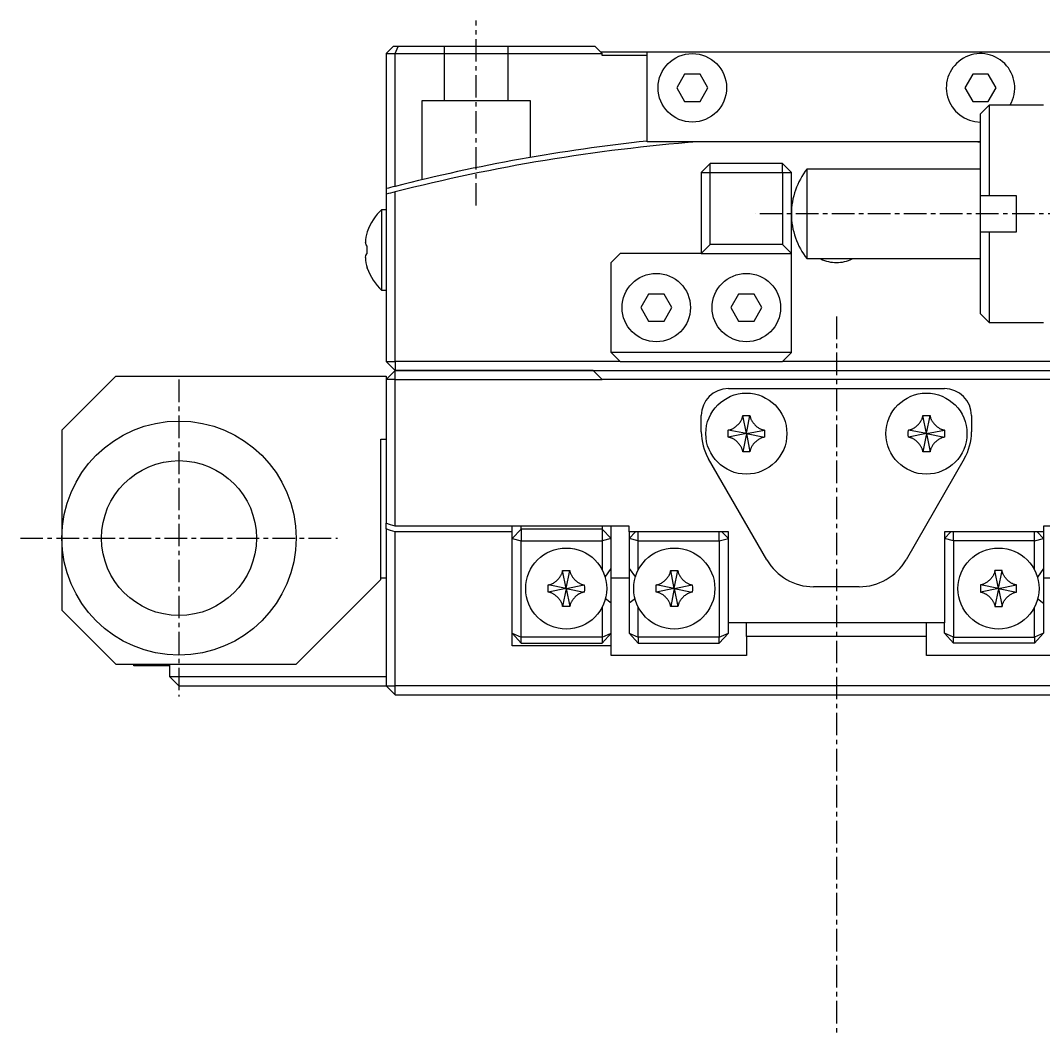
# Model space of a CAD drawing. Extents: x 72 to 479, y 51 to 365.
# Drawn here: x 202.6 to 259.4, y 308.8 to 364.8 of the extents above; entities that cross this region are included whole.
import ezdxf

# ---------------------------------------------------------------- set-up
doc = ezdxf.new("R2010")
doc.units = 0
doc.linetypes.add('CENTER', pattern=[2, 1.25, -0.25, 0.25, -0.25])
doc.layers.get('0').update_dxf_attribs({"linetype": 'CONTINUOUS'})
doc.layers.add('CENTER', color=1, linetype='CENTER')

msp = doc.modelspace()

# ---------------------------------------------------------------- linework, layer by layer
at = {"color": 7, "linetype": 'CONTINUOUS'}
for p, q in [((222.927, 362.962), (223.327, 363.362)), ((222.927, 362.962), (222.927, 355.464)), ((222.927, 362.962), (223.427, 362.962)), ((223.592, 363.362), (223.327, 363.362)), ((223.427, 362.962), (223.592, 363.362)), ((223.427, 362.962), (234.927, 362.962)), ((223.427, 355.592), (223.427, 362.962)), ((234.527, 363.362), (223.592, 363.362)), ((234.927, 362.962), (234.527, 363.362)), ((234.827, 363.062), (237.427, 363.062)), ((234.927, 362.862), (234.927, 362.962)), ((237.427, 363.062), (259.927, 363.062)), ((237.427, 358.062), (237.427, 363.062)), ((237.427, 362.862), (234.927, 362.862)), ((239.494, 361.812), (239.061, 361.062)), ((240.36, 361.812), (239.494, 361.812)), ((240.793, 361.062), (240.36, 361.812)), ((255.494, 361.812), (255.061, 361.062)), ((256.36, 361.812), (255.494, 361.812)), ((256.793, 361.062), (256.36, 361.812)), ((239.061, 361.062), (239.494, 360.312)), ((240.36, 360.312), (240.793, 361.062)), ((255.061, 361.062), (255.494, 360.312)), ((256.36, 360.312), (256.793, 361.062)), ((239.494, 360.312), (240.36, 360.312)), ((255.494, 360.312), (256.36, 360.312)), ((255.927, 359.612), (256.427, 360.112)), ((256.427, 355.062), (256.427, 360.112)), ((256.427, 360.112), (259.427, 360.112)), ((255.927, 355.062), (255.927, 359.612)), ((255.927, 358.062), (237.427, 358.062)), ((240.427, 356.362), (240.927, 356.862)), ((244.927, 356.862), (240.927, 356.862)), ((240.927, 356.362), (240.927, 356.862)), ((244.927, 356.362), (244.927, 356.862)), ((244.927, 356.862), (245.427, 356.362)), ((240.427, 356.362), (240.927, 356.362)), ((240.427, 356.362), (240.427, 351.862)), ((240.927, 356.362), (244.927, 356.362)), ((240.927, 352.362), (240.927, 356.362)), ((244.927, 356.362), (244.927, 352.362)), ((244.927, 356.362), (245.427, 356.362)), ((245.427, 351.862), (245.427, 356.362)), ((246.304, 356.562), (255.927, 356.562)), ((246.304, 351.562), (246.304, 356.562)), ((222.927, 355.464), (222.927, 355.154)), ((222.927, 355.154), (222.927, 345.862)), ((223.427, 345.862), (223.427, 355.283)), ((256.427, 355.062), (255.927, 355.062)), ((255.927, 353.062), (255.927, 355.062)), ((257.927, 355.062), (256.427, 355.062)), ((257.927, 353.062), (257.927, 355.062)), ((222.698, 354.312), (222.927, 354.312)), ((222.698, 352.062), (222.698, 354.312)), ((221.883, 353.064), (221.878, 353.069)), ((255.927, 348.512), (255.927, 353.062)), ((255.927, 353.062), (256.427, 353.062)), ((256.427, 348.012), (256.427, 353.062)), ((256.427, 353.062), (257.927, 353.062)), ((221.811, 352.349), (221.787, 352.476)), ((221.883, 352.262), (221.811, 352.349)), ((221.878, 352.131), (221.883, 352.262)), ((240.427, 351.862), (240.927, 352.362)), ((244.927, 352.362), (240.927, 352.362)), ((245.427, 351.862), (244.927, 352.362)), ((221.786, 351.644), (221.804, 351.754)), ((221.804, 351.754), (221.854, 351.846)), ((221.854, 351.846), (221.883, 351.862)), ((221.878, 351.999), (221.878, 352.131)), ((221.883, 351.862), (221.878, 351.999)), ((222.698, 349.812), (222.698, 352.062)), ((235.427, 351.362), (235.927, 351.862)), ((240.427, 351.862), (235.927, 351.862)), ((240.427, 351.862), (245.427, 351.862)), ((245.427, 346.362), (245.427, 351.862)), ((221.878, 351.055), (221.883, 351.061)), ((235.427, 346.362), (235.427, 351.362)), ((255.927, 351.562), (246.304, 351.562)), ((222.927, 349.812), (222.698, 349.812)), ((237.494, 349.612), (237.061, 348.862)), ((238.36, 349.612), (237.494, 349.612)), ((238.793, 348.862), (238.36, 349.612)), ((242.494, 349.612), (242.061, 348.862)), ((243.36, 349.612), (242.494, 349.612)), ((243.793, 348.862), (243.36, 349.612)), ((237.061, 348.862), (237.494, 348.112)), ((238.36, 348.112), (238.793, 348.862)), ((242.061, 348.862), (242.494, 348.112)), ((243.36, 348.112), (243.793, 348.862)), ((256.427, 348.012), (255.927, 348.512)), ((237.494, 348.112), (238.36, 348.112)), ((242.494, 348.112), (243.36, 348.112)), ((259.427, 348.012), (256.427, 348.012)), ((245.427, 346.362), (235.427, 346.362)), ((235.927, 345.862), (235.427, 346.362)), ((244.927, 345.862), (245.427, 346.362)), ((222.927, 345.862), (223.427, 345.362)), ((222.927, 345.862), (223.427, 345.862)), ((222.927, 344.862), (223.427, 345.362)), ((235.927, 345.862), (223.427, 345.862)), ((223.427, 345.862), (223.427, 345.362)), ((223.427, 345.362), (234.427, 345.362)), ((234.427, 345.362), (223.427, 345.362)), ((223.427, 344.862), (223.427, 345.362)), ((234.427, 345.362), (261.427, 345.362)), ((234.427, 345.362), (234.927, 344.862)), ((235.927, 345.862), (244.927, 345.862)), ((272.427, 345.862), (244.927, 345.862)), ((204.927, 342.062), (207.927, 345.062)), ((207.927, 345.062), (222.927, 345.062)), ((222.927, 345.062), (222.927, 344.862)), ((222.927, 344.862), (222.927, 336.883)), ((223.427, 344.862), (222.927, 344.862)), ((223.427, 344.862), (234.927, 344.862)), ((223.427, 336.723), (223.427, 344.862)), ((260.927, 344.862), (234.927, 344.862)), ((241.927, 344.362), (253.927, 344.362)), ((240.427, 341.96), (240.427, 342.862)), ((242.567, 342.489), (242.594, 342.526)), ((242.594, 342.526), (242.618, 342.564)), ((242.618, 342.564), (242.636, 342.594)), ((242.636, 342.594), (242.652, 342.625)), ((242.652, 342.625), (242.668, 342.656)), ((242.668, 342.656), (242.682, 342.687)), ((242.682, 342.687), (242.693, 342.716)), ((242.693, 342.716), (242.702, 342.744)), ((242.702, 342.744), (242.711, 342.773)), ((242.711, 342.773), (242.716, 342.796)), ((242.716, 342.796), (242.721, 342.818)), ((242.721, 342.818), (242.724, 342.841)), ((242.724, 342.841), (242.726, 342.864)), ((242.726, 342.864), (242.864, 342.869)), ((242.927, 341.862), (242.726, 342.864)), ((242.864, 342.869), (242.995, 342.869)), ((242.927, 341.862), (243.127, 342.864)), ((242.995, 342.869), (243.127, 342.864)), ((243.127, 342.864), (243.13, 342.835)), ((243.13, 342.835), (243.135, 342.806)), ((243.135, 342.806), (243.142, 342.777)), ((243.142, 342.777), (243.15, 342.749)), ((243.15, 342.749), (243.159, 342.721)), ((243.159, 342.721), (243.169, 342.693)), ((243.169, 342.693), (243.183, 342.662)), ((243.183, 342.662), (243.197, 342.632)), ((243.197, 342.632), (243.213, 342.602)), ((243.213, 342.602), (243.23, 342.573)), ((243.23, 342.573), (243.255, 342.533)), ((243.255, 342.533), (243.282, 342.495)), ((252.567, 342.489), (252.594, 342.526)), ((252.594, 342.526), (252.618, 342.564)), ((252.618, 342.564), (252.636, 342.594)), ((252.636, 342.594), (252.652, 342.625)), ((252.652, 342.625), (252.668, 342.656)), ((252.668, 342.656), (252.682, 342.687)), ((252.682, 342.687), (252.693, 342.716)), ((252.693, 342.716), (252.702, 342.744)), ((252.702, 342.744), (252.711, 342.773)), ((252.711, 342.773), (252.716, 342.796)), ((252.716, 342.796), (252.721, 342.818)), ((252.721, 342.818), (252.724, 342.841)), ((252.724, 342.841), (252.726, 342.864)), ((252.726, 342.864), (252.864, 342.869)), ((252.927, 341.862), (252.726, 342.864)), ((252.864, 342.869), (252.995, 342.869)), ((252.927, 341.862), (253.127, 342.864)), ((252.995, 342.869), (253.127, 342.864)), ((253.127, 342.864), (253.13, 342.835)), ((253.13, 342.835), (253.135, 342.806)), ((253.135, 342.806), (253.142, 342.777)), ((253.142, 342.777), (253.15, 342.749)), ((253.15, 342.749), (253.159, 342.721)), ((253.159, 342.721), (253.169, 342.693)), ((253.169, 342.693), (253.183, 342.662)), ((253.183, 342.662), (253.197, 342.632)), ((253.197, 342.632), (253.213, 342.602)), ((253.213, 342.602), (253.23, 342.573)), ((253.23, 342.573), (253.255, 342.533)), ((253.255, 342.533), (253.282, 342.495)), ((255.427, 342.862), (255.427, 341.96)), ((204.927, 342.062), (204.927, 336.062)), ((241.92, 341.931), (241.925, 342.062)), ((241.925, 342.062), (241.954, 342.066)), ((242.927, 341.862), (241.925, 342.062)), ((241.954, 342.066), (241.983, 342.071)), ((241.983, 342.071), (242.012, 342.077)), ((242.012, 342.077), (242.04, 342.085)), ((242.04, 342.085), (242.068, 342.094)), ((242.068, 342.094), (242.096, 342.105)), ((242.096, 342.105), (242.127, 342.118)), ((242.127, 342.118), (242.157, 342.133)), ((242.157, 342.133), (242.187, 342.149)), ((242.187, 342.149), (242.216, 342.166)), ((242.216, 342.166), (242.256, 342.191)), ((242.256, 342.191), (242.294, 342.217)), ((242.294, 342.217), (242.332, 342.245)), ((242.332, 342.245), (242.369, 342.276)), ((242.369, 342.276), (242.406, 342.309)), ((242.406, 342.309), (242.441, 342.343)), ((242.441, 342.343), (242.476, 342.378)), ((242.476, 342.378), (242.508, 342.415)), ((242.508, 342.415), (242.539, 342.452)), ((242.539, 342.452), (242.567, 342.489)), ((242.927, 341.862), (243.928, 342.062)), ((243.282, 342.495), (243.31, 342.457)), ((243.31, 342.457), (243.341, 342.42)), ((243.341, 342.42), (243.373, 342.383)), ((243.373, 342.383), (243.407, 342.347)), ((243.407, 342.347), (243.443, 342.313)), ((243.443, 342.313), (243.479, 342.281)), ((243.479, 342.281), (243.517, 342.249)), ((243.517, 342.249), (243.553, 342.222)), ((243.553, 342.222), (243.591, 342.195)), ((243.591, 342.195), (243.629, 342.171)), ((243.629, 342.171), (243.659, 342.153)), ((243.659, 342.153), (243.689, 342.136)), ((243.689, 342.136), (243.72, 342.121)), ((243.72, 342.121), (243.752, 342.107)), ((243.752, 342.107), (243.78, 342.096)), ((243.78, 342.096), (243.809, 342.087)), ((243.809, 342.087), (243.838, 342.078)), ((243.838, 342.078), (243.86, 342.073)), ((243.86, 342.073), (243.883, 342.068)), ((243.883, 342.068), (243.905, 342.065)), ((243.905, 342.065), (243.928, 342.062)), ((243.928, 342.062), (243.933, 341.925)), ((251.92, 341.931), (251.925, 342.062)), ((251.925, 342.062), (251.954, 342.066)), ((252.927, 341.862), (251.925, 342.062)), ((251.954, 342.066), (251.983, 342.071)), ((251.983, 342.071), (252.012, 342.077)), ((252.012, 342.077), (252.04, 342.085)), ((252.04, 342.085), (252.068, 342.094)), ((252.068, 342.094), (252.096, 342.105)), ((252.096, 342.105), (252.127, 342.118)), ((252.127, 342.118), (252.157, 342.133)), ((252.157, 342.133), (252.187, 342.149)), ((252.187, 342.149), (252.216, 342.166)), ((252.216, 342.166), (252.256, 342.191)), ((252.256, 342.191), (252.294, 342.217)), ((252.294, 342.217), (252.332, 342.245)), ((252.332, 342.245), (252.369, 342.276)), ((252.369, 342.276), (252.406, 342.309)), ((252.406, 342.309), (252.441, 342.343)), ((252.441, 342.343), (252.476, 342.378)), ((252.476, 342.378), (252.508, 342.415)), ((252.508, 342.415), (252.539, 342.452)), ((252.539, 342.452), (252.567, 342.489)), ((252.927, 341.862), (253.928, 342.062)), ((253.282, 342.495), (253.31, 342.457)), ((253.31, 342.457), (253.341, 342.42)), ((253.341, 342.42), (253.373, 342.383)), ((253.373, 342.383), (253.407, 342.347)), ((253.407, 342.347), (253.443, 342.313)), ((253.443, 342.313), (253.479, 342.281)), ((253.479, 342.281), (253.517, 342.249)), ((253.517, 342.249), (253.553, 342.222)), ((253.553, 342.222), (253.591, 342.195)), ((253.591, 342.195), (253.629, 342.171)), ((253.629, 342.171), (253.659, 342.153)), ((253.659, 342.153), (253.689, 342.136)), ((253.689, 342.136), (253.72, 342.121)), ((253.72, 342.121), (253.752, 342.107)), ((253.752, 342.107), (253.78, 342.096)), ((253.78, 342.096), (253.809, 342.087)), ((253.809, 342.087), (253.838, 342.078)), ((253.838, 342.078), (253.86, 342.073)), ((253.86, 342.073), (253.883, 342.068)), ((253.883, 342.068), (253.905, 342.065)), ((253.905, 342.065), (253.928, 342.062)), ((253.928, 342.062), (253.933, 341.925)), ((222.627, 333.762), (222.627, 341.562)), ((222.627, 341.562), (222.927, 341.562)), ((241.92, 341.799), (241.92, 341.931)), ((241.925, 341.662), (241.92, 341.799)), ((242.927, 341.862), (241.925, 341.662)), ((241.948, 341.66), (241.925, 341.662)), ((241.971, 341.656), (241.948, 341.66)), ((241.993, 341.652), (241.971, 341.656)), ((242.016, 341.646), (241.993, 341.652)), ((242.045, 341.638), (242.016, 341.646)), ((242.073, 341.628), (242.045, 341.638)), ((242.102, 341.617), (242.073, 341.628)), ((242.133, 341.603), (242.102, 341.617)), ((242.164, 341.588), (242.133, 341.603)), ((242.195, 341.571), (242.164, 341.588)), ((242.225, 341.554), (242.195, 341.571)), ((242.263, 341.529), (242.225, 341.554)), ((242.3, 341.503), (242.263, 341.529)), ((242.337, 341.475), (242.3, 341.503)), ((242.374, 341.444), (242.337, 341.475)), ((242.411, 341.411), (242.374, 341.444)), ((242.446, 341.377), (242.411, 341.411)), ((242.48, 341.342), (242.446, 341.377)), ((242.927, 341.862), (242.726, 340.861)), ((242.927, 341.862), (243.127, 340.861)), ((242.927, 341.862), (243.928, 341.662)), ((243.412, 341.382), (243.378, 341.346)), ((243.447, 341.415), (243.412, 341.382)), ((243.484, 341.448), (243.447, 341.415)), ((243.522, 341.479), (243.484, 341.448)), ((243.559, 341.507), (243.522, 341.479)), ((243.598, 341.534), (243.559, 341.507)), ((243.637, 341.559), (243.598, 341.534)), ((243.667, 341.576), (243.637, 341.559)), ((243.696, 341.592), (243.667, 341.576)), ((243.727, 341.606), (243.696, 341.592)), ((243.758, 341.619), (243.727, 341.606)), ((243.785, 341.63), (243.758, 341.619)), ((243.814, 341.639), (243.785, 341.63)), ((243.842, 341.647), (243.814, 341.639)), ((243.871, 341.654), (243.842, 341.647)), ((243.899, 341.659), (243.871, 341.654)), ((243.928, 341.662), (243.899, 341.659)), ((243.933, 341.794), (243.928, 341.662)), ((243.933, 341.925), (243.933, 341.794)), ((251.92, 341.799), (251.92, 341.931)), ((251.925, 341.662), (251.92, 341.799)), ((252.927, 341.862), (251.925, 341.662)), ((251.948, 341.66), (251.925, 341.662)), ((251.971, 341.656), (251.948, 341.66)), ((251.993, 341.652), (251.971, 341.656)), ((252.016, 341.646), (251.993, 341.652)), ((252.045, 341.638), (252.016, 341.646)), ((252.073, 341.628), (252.045, 341.638)), ((252.102, 341.617), (252.073, 341.628)), ((252.133, 341.603), (252.102, 341.617)), ((252.164, 341.588), (252.133, 341.603)), ((252.195, 341.571), (252.164, 341.588)), ((252.225, 341.554), (252.195, 341.571)), ((252.263, 341.529), (252.225, 341.554)), ((252.3, 341.503), (252.263, 341.529)), ((252.337, 341.475), (252.3, 341.503)), ((252.374, 341.444), (252.337, 341.475)), ((252.411, 341.411), (252.374, 341.444)), ((252.446, 341.377), (252.411, 341.411)), ((252.48, 341.342), (252.446, 341.377)), ((252.927, 341.862), (252.726, 340.861)), ((252.927, 341.862), (253.127, 340.861)), ((252.927, 341.862), (253.928, 341.662)), ((253.412, 341.382), (253.378, 341.346)), ((253.447, 341.415), (253.412, 341.382)), ((253.484, 341.448), (253.447, 341.415)), ((253.522, 341.479), (253.484, 341.448)), ((253.559, 341.507), (253.522, 341.479)), ((253.598, 341.534), (253.559, 341.507)), ((253.637, 341.559), (253.598, 341.534)), ((253.667, 341.576), (253.637, 341.559)), ((253.696, 341.592), (253.667, 341.576)), ((253.727, 341.606), (253.696, 341.592)), ((253.758, 341.619), (253.727, 341.606)), ((253.785, 341.63), (253.758, 341.619)), ((253.814, 341.639), (253.785, 341.63)), ((253.842, 341.647), (253.814, 341.639)), ((253.871, 341.654), (253.842, 341.647)), ((253.899, 341.659), (253.871, 341.654)), ((253.928, 341.662), (253.899, 341.659)), ((253.933, 341.794), (253.928, 341.662)), ((253.933, 341.925), (253.933, 341.794)), ((242.513, 341.305), (242.48, 341.342)), ((242.543, 341.267), (242.513, 341.305)), ((242.572, 341.23), (242.543, 341.267)), ((242.598, 341.191), (242.572, 341.23)), ((242.623, 341.152), (242.598, 341.191)), ((242.64, 341.122), (242.623, 341.152)), ((242.656, 341.093), (242.64, 341.122)), ((242.671, 341.062), (242.656, 341.093)), ((242.684, 341.031), (242.671, 341.062)), ((242.695, 341.004), (242.684, 341.031)), ((242.704, 340.975), (242.695, 341.004)), ((242.712, 340.947), (242.704, 340.975)), ((242.718, 340.918), (242.712, 340.947)), ((242.723, 340.89), (242.718, 340.918)), ((242.726, 340.861), (242.723, 340.89)), ((242.858, 340.856), (242.726, 340.861)), ((242.99, 340.856), (242.858, 340.856)), ((243.127, 340.861), (242.99, 340.856)), ((243.129, 340.884), (243.127, 340.861)), ((243.133, 340.906), (243.129, 340.884)), ((243.137, 340.929), (243.133, 340.906)), ((243.143, 340.951), (243.137, 340.929)), ((243.151, 340.98), (243.143, 340.951)), ((243.161, 341.009), (243.151, 340.98)), ((243.172, 341.037), (243.161, 341.009)), ((243.186, 341.069), (243.172, 341.037)), ((243.201, 341.1), (243.186, 341.069)), ((243.218, 341.13), (243.201, 341.1)), ((243.235, 341.16), (243.218, 341.13)), ((243.26, 341.198), (243.235, 341.16)), ((243.286, 341.236), (243.26, 341.198)), ((243.314, 341.272), (243.286, 341.236)), ((243.345, 341.31), (243.314, 341.272)), ((243.378, 341.346), (243.345, 341.31)), ((252.513, 341.305), (252.48, 341.342)), ((252.543, 341.267), (252.513, 341.305)), ((252.572, 341.23), (252.543, 341.267)), ((252.598, 341.191), (252.572, 341.23)), ((252.623, 341.152), (252.598, 341.191)), ((252.64, 341.122), (252.623, 341.152)), ((252.656, 341.093), (252.64, 341.122)), ((252.671, 341.062), (252.656, 341.093)), ((252.684, 341.031), (252.671, 341.062)), ((252.695, 341.004), (252.684, 341.031)), ((252.704, 340.975), (252.695, 341.004)), ((252.712, 340.947), (252.704, 340.975)), ((252.718, 340.918), (252.712, 340.947)), ((252.723, 340.89), (252.718, 340.918)), ((252.726, 340.861), (252.723, 340.89)), ((252.858, 340.856), (252.726, 340.861)), ((252.99, 340.856), (252.858, 340.856)), ((253.127, 340.861), (252.99, 340.856)), ((253.129, 340.884), (253.127, 340.861)), ((253.133, 340.906), (253.129, 340.884)), ((253.137, 340.929), (253.133, 340.906)), ((253.143, 340.951), (253.137, 340.929)), ((253.151, 340.98), (253.143, 340.951)), ((253.161, 341.009), (253.151, 340.98)), ((253.172, 341.037), (253.161, 341.009)), ((253.186, 341.069), (253.172, 341.037)), ((253.201, 341.1), (253.186, 341.069)), ((253.218, 341.13), (253.201, 341.1)), ((253.235, 341.16), (253.218, 341.13)), ((253.26, 341.198), (253.235, 341.16)), ((253.286, 341.236), (253.26, 341.198)), ((253.314, 341.272), (253.286, 341.236)), ((253.345, 341.31), (253.314, 341.272)), ((253.378, 341.346), (253.345, 341.31)), ((244.061, 334.862), (240.829, 340.46)), ((255.025, 340.46), (251.793, 334.862)), ((222.927, 336.568), (222.927, 336.883)), ((222.927, 336.568), (222.927, 327.862)), ((236.427, 336.723), (223.427, 336.723)), ((229.927, 336.408), (223.427, 336.408)), ((223.427, 327.862), (223.427, 336.408)), ((229.927, 336.408), (229.927, 336.723)), ((229.927, 336.043), (230.427, 336.562)), ((229.927, 330.073), (229.927, 336.408)), ((230.427, 336.562), (230.427, 336.723)), ((230.427, 336.562), (230.427, 335.906)), ((234.927, 336.562), (230.427, 336.562)), ((234.927, 336.723), (234.927, 336.562)), ((234.927, 336.562), (235.427, 336.043)), ((234.927, 336.562), (234.927, 335.906)), ((235.427, 336.043), (235.427, 336.723)), ((236.427, 336.408), (236.427, 336.723)), ((241.927, 336.408), (236.427, 336.408)), ((236.778, 336.408), (236.427, 336.043)), ((236.427, 336.408), (236.427, 336.043)), ((236.927, 335.906), (236.927, 336.408)), ((241.427, 335.906), (241.427, 336.408)), ((241.927, 336.043), (241.575, 336.408)), ((241.927, 331.362), (241.927, 336.408)), ((259.427, 336.408), (253.927, 336.408)), ((253.927, 336.043), (254.278, 336.408)), ((253.927, 336.408), (253.927, 331.362)), ((254.427, 335.906), (254.427, 336.408)), ((258.927, 335.906), (258.927, 336.408)), ((259.075, 336.408), (259.427, 336.043)), ((259.427, 336.723), (259.427, 336.408)), ((272.427, 336.723), (259.427, 336.723)), ((259.427, 336.408), (259.427, 336.043)), ((204.927, 336.062), (204.927, 332.062)), ((229.927, 336.043), (230.427, 335.906)), ((230.427, 335.906), (234.927, 335.906)), ((230.427, 330.571), (230.427, 335.906)), ((235.427, 336.043), (234.927, 335.906)), ((234.927, 335.906), (234.927, 334.293)), ((235.427, 334.377), (235.427, 336.043)), ((236.927, 335.906), (236.427, 336.043)), ((236.427, 336.043), (236.427, 334.377)), ((236.927, 335.906), (241.427, 335.906)), ((236.927, 334.293), (236.927, 335.906)), ((241.427, 335.906), (241.927, 336.043)), ((241.427, 335.906), (241.427, 330.571)), ((254.427, 335.906), (253.927, 336.043)), ((258.927, 335.906), (254.427, 335.906)), ((254.427, 335.906), (254.427, 330.571)), ((258.927, 335.906), (259.427, 336.043)), ((258.927, 334.293), (258.927, 335.906)), ((259.427, 336.043), (259.427, 334.377)), ((232.618, 333.964), (232.636, 333.994)), ((232.636, 333.994), (232.652, 334.025)), ((232.652, 334.025), (232.668, 334.056)), ((232.668, 334.056), (232.682, 334.087)), ((232.682, 334.087), (232.693, 334.116)), ((232.693, 334.116), (232.702, 334.144)), ((232.702, 334.144), (232.711, 334.173)), ((232.711, 334.173), (232.716, 334.196)), ((232.716, 334.196), (232.721, 334.218)), ((232.721, 334.218), (232.724, 334.241)), ((232.724, 334.241), (232.726, 334.264)), ((232.726, 334.264), (232.864, 334.269)), ((232.927, 333.262), (232.726, 334.264)), ((232.864, 334.269), (232.995, 334.269)), ((232.927, 333.262), (233.127, 334.264)), ((232.995, 334.269), (233.127, 334.264)), ((233.127, 334.264), (233.13, 334.235)), ((233.13, 334.235), (233.135, 334.206)), ((233.135, 334.206), (233.142, 334.177)), ((233.142, 334.177), (233.15, 334.149)), ((233.15, 334.149), (233.159, 334.121)), ((233.159, 334.121), (233.169, 334.093)), ((233.169, 334.093), (233.183, 334.062)), ((233.183, 334.062), (233.197, 334.032)), ((233.197, 334.032), (233.213, 334.002)), ((233.213, 334.002), (233.23, 333.973)), ((235.083, 333.902), (235.427, 334.377)), ((235.427, 332.451), (235.427, 334.377)), ((236.427, 334.377), (236.77, 333.902)), ((236.427, 334.377), (236.427, 332.451)), ((238.618, 333.964), (238.636, 333.994)), ((238.636, 333.994), (238.652, 334.025)), ((238.652, 334.025), (238.668, 334.056)), ((238.668, 334.056), (238.682, 334.087)), ((238.682, 334.087), (238.693, 334.116)), ((238.693, 334.116), (238.702, 334.144)), ((238.702, 334.144), (238.711, 334.173)), ((238.711, 334.173), (238.716, 334.196)), ((238.716, 334.196), (238.721, 334.218)), ((238.721, 334.218), (238.724, 334.241)), ((238.724, 334.241), (238.726, 334.264)), ((238.726, 334.264), (238.864, 334.269)), ((238.927, 333.262), (238.726, 334.264)), ((238.864, 334.269), (238.995, 334.269)), ((238.927, 333.262), (239.127, 334.264)), ((238.995, 334.269), (239.127, 334.264)), ((239.127, 334.264), (239.13, 334.235)), ((239.13, 334.235), (239.135, 334.206)), ((239.135, 334.206), (239.142, 334.177)), ((239.142, 334.177), (239.15, 334.149)), ((239.15, 334.149), (239.159, 334.121)), ((239.159, 334.121), (239.169, 334.093)), ((239.169, 334.093), (239.183, 334.062)), ((239.183, 334.062), (239.197, 334.032)), ((239.197, 334.032), (239.213, 334.002)), ((239.213, 334.002), (239.23, 333.973)), ((256.64, 334.002), (256.623, 333.973)), ((256.656, 334.032), (256.64, 334.002)), ((256.671, 334.062), (256.656, 334.032)), ((256.684, 334.093), (256.671, 334.062)), ((256.695, 334.121), (256.684, 334.093)), ((256.704, 334.149), (256.695, 334.121)), ((256.712, 334.177), (256.704, 334.149)), ((256.718, 334.206), (256.712, 334.177)), ((256.723, 334.235), (256.718, 334.206)), ((256.726, 334.264), (256.723, 334.235)), ((256.858, 334.269), (256.726, 334.264)), ((256.927, 333.262), (256.726, 334.264)), ((256.99, 334.269), (256.858, 334.269)), ((256.927, 333.262), (257.127, 334.264)), ((257.127, 334.264), (256.99, 334.269)), ((257.129, 334.241), (257.127, 334.264)), ((257.133, 334.218), (257.129, 334.241)), ((257.137, 334.196), (257.133, 334.218)), ((257.143, 334.173), (257.137, 334.196)), ((257.151, 334.144), (257.143, 334.173)), ((257.161, 334.116), (257.151, 334.144)), ((257.172, 334.087), (257.161, 334.116)), ((257.186, 334.056), (257.172, 334.087)), ((257.201, 334.025), (257.186, 334.056)), ((257.218, 333.994), (257.201, 334.025)), ((257.235, 333.964), (257.218, 333.994)), ((259.427, 334.377), (259.083, 333.902)), ((259.427, 334.377), (259.427, 332.451)), ((222.627, 333.762), (217.927, 329.062)), ((222.627, 333.862), (222.927, 333.862)), ((231.92, 333.331), (231.925, 333.462)), ((231.925, 333.462), (231.954, 333.466)), ((232.927, 333.262), (231.925, 333.462)), ((231.954, 333.466), (231.983, 333.471)), ((231.983, 333.471), (232.012, 333.477)), ((232.012, 333.477), (232.04, 333.485)), ((232.04, 333.485), (232.068, 333.494)), ((232.068, 333.494), (232.096, 333.505)), ((232.096, 333.505), (232.127, 333.518)), ((232.127, 333.518), (232.157, 333.533)), ((232.157, 333.533), (232.187, 333.549)), ((232.187, 333.549), (232.216, 333.566)), ((232.216, 333.566), (232.256, 333.591)), ((232.256, 333.591), (232.294, 333.617)), ((232.294, 333.617), (232.332, 333.645)), ((232.332, 333.645), (232.369, 333.676)), ((232.369, 333.676), (232.406, 333.709)), ((232.406, 333.709), (232.441, 333.743)), ((232.441, 333.743), (232.476, 333.778)), ((232.476, 333.778), (232.508, 333.815)), ((232.508, 333.815), (232.539, 333.852)), ((232.539, 333.852), (232.567, 333.889)), ((232.567, 333.889), (232.594, 333.926)), ((232.594, 333.926), (232.618, 333.964)), ((232.927, 333.262), (233.928, 333.462)), ((233.23, 333.973), (233.255, 333.933)), ((233.255, 333.933), (233.282, 333.895)), ((233.282, 333.895), (233.31, 333.857)), ((233.31, 333.857), (233.341, 333.82)), ((233.341, 333.82), (233.373, 333.783)), ((233.373, 333.783), (233.407, 333.747)), ((233.407, 333.747), (233.443, 333.713)), ((233.443, 333.713), (233.479, 333.681)), ((233.479, 333.681), (233.517, 333.649)), ((233.517, 333.649), (233.553, 333.622)), ((233.553, 333.622), (233.591, 333.595)), ((233.591, 333.595), (233.629, 333.571)), ((233.629, 333.571), (233.659, 333.553)), ((233.659, 333.553), (233.689, 333.536)), ((233.689, 333.536), (233.72, 333.521)), ((233.72, 333.521), (233.752, 333.507)), ((233.752, 333.507), (233.78, 333.496)), ((233.78, 333.496), (233.809, 333.487)), ((233.809, 333.487), (233.838, 333.478)), ((233.838, 333.478), (233.86, 333.473)), ((233.86, 333.473), (233.883, 333.468)), ((233.883, 333.468), (233.905, 333.465)), ((233.905, 333.465), (233.928, 333.462)), ((233.928, 333.462), (233.933, 333.325)), ((235.427, 333.862), (236.427, 333.862)), ((237.92, 333.331), (237.925, 333.462)), ((237.925, 333.462), (237.954, 333.466)), ((238.927, 333.262), (237.925, 333.462)), ((237.954, 333.466), (237.983, 333.471)), ((237.983, 333.471), (238.012, 333.477)), ((238.012, 333.477), (238.04, 333.485)), ((238.04, 333.485), (238.068, 333.494)), ((238.068, 333.494), (238.096, 333.505)), ((238.096, 333.505), (238.127, 333.518)), ((238.127, 333.518), (238.157, 333.533)), ((238.157, 333.533), (238.187, 333.549)), ((238.187, 333.549), (238.216, 333.566)), ((238.216, 333.566), (238.256, 333.591)), ((238.256, 333.591), (238.294, 333.617)), ((238.294, 333.617), (238.332, 333.645)), ((238.332, 333.645), (238.369, 333.676)), ((238.369, 333.676), (238.406, 333.709)), ((238.406, 333.709), (238.441, 333.743)), ((238.441, 333.743), (238.476, 333.778)), ((238.476, 333.778), (238.508, 333.815)), ((238.508, 333.815), (238.539, 333.852)), ((238.539, 333.852), (238.567, 333.889)), ((238.567, 333.889), (238.594, 333.926)), ((238.594, 333.926), (238.618, 333.964)), ((238.927, 333.262), (239.928, 333.462)), ((239.23, 333.973), (239.255, 333.933)), ((239.255, 333.933), (239.282, 333.895)), ((239.282, 333.895), (239.31, 333.857)), ((239.31, 333.857), (239.341, 333.82)), ((239.341, 333.82), (239.373, 333.783)), ((239.373, 333.783), (239.407, 333.747)), ((239.407, 333.747), (239.443, 333.713)), ((239.443, 333.713), (239.479, 333.681)), ((239.479, 333.681), (239.517, 333.649)), ((239.517, 333.649), (239.553, 333.622)), ((239.553, 333.622), (239.591, 333.595)), ((239.591, 333.595), (239.629, 333.571)), ((239.629, 333.571), (239.659, 333.553)), ((239.659, 333.553), (239.689, 333.536)), ((239.689, 333.536), (239.72, 333.521)), ((239.72, 333.521), (239.752, 333.507)), ((239.752, 333.507), (239.78, 333.496)), ((239.78, 333.496), (239.809, 333.487)), ((239.809, 333.487), (239.838, 333.478)), ((239.838, 333.478), (239.86, 333.473)), ((239.86, 333.473), (239.883, 333.468)), ((239.883, 333.468), (239.905, 333.465)), ((239.905, 333.465), (239.928, 333.462)), ((239.928, 333.462), (239.933, 333.325)), ((255.925, 333.462), (255.92, 333.325)), ((255.948, 333.465), (255.925, 333.462)), ((256.927, 333.262), (255.925, 333.462)), ((255.971, 333.468), (255.948, 333.465)), ((255.993, 333.473), (255.971, 333.468)), ((256.016, 333.478), (255.993, 333.473)), ((256.045, 333.487), (256.016, 333.478)), ((256.073, 333.496), (256.045, 333.487)), ((256.102, 333.507), (256.073, 333.496)), ((256.133, 333.521), (256.102, 333.507)), ((256.164, 333.536), (256.133, 333.521)), ((256.195, 333.553), (256.164, 333.536)), ((256.225, 333.571), (256.195, 333.553)), ((256.263, 333.595), (256.225, 333.571)), ((256.3, 333.622), (256.263, 333.595)), ((256.337, 333.649), (256.3, 333.622)), ((256.374, 333.681), (256.337, 333.649)), ((256.411, 333.713), (256.374, 333.681)), ((256.446, 333.747), (256.411, 333.713)), ((256.48, 333.783), (256.446, 333.747)), ((256.513, 333.82), (256.48, 333.783)), ((256.543, 333.857), (256.513, 333.82)), ((256.572, 333.895), (256.543, 333.857)), ((256.598, 333.933), (256.572, 333.895)), ((256.623, 333.973), (256.598, 333.933)), ((256.927, 333.262), (257.928, 333.462)), ((257.26, 333.926), (257.235, 333.964)), ((257.286, 333.889), (257.26, 333.926)), ((257.314, 333.852), (257.286, 333.889)), ((257.345, 333.815), (257.314, 333.852)), ((257.378, 333.778), (257.345, 333.815)), ((257.412, 333.743), (257.378, 333.778)), ((257.447, 333.709), (257.412, 333.743)), ((257.484, 333.676), (257.447, 333.709)), ((257.522, 333.645), (257.484, 333.676)), ((257.559, 333.617), (257.522, 333.645)), ((257.598, 333.591), (257.559, 333.617)), ((257.637, 333.566), (257.598, 333.591)), ((257.667, 333.549), (257.637, 333.566)), ((257.696, 333.533), (257.667, 333.549)), ((257.727, 333.518), (257.696, 333.533)), ((257.758, 333.505), (257.727, 333.518)), ((257.785, 333.494), (257.758, 333.505)), ((257.814, 333.485), (257.785, 333.494)), ((257.842, 333.477), (257.814, 333.485)), ((257.871, 333.471), (257.842, 333.477)), ((257.899, 333.466), (257.871, 333.471)), ((257.928, 333.462), (257.899, 333.466)), ((257.933, 333.331), (257.928, 333.462)), ((259.427, 333.862), (260.427, 333.862)), ((231.92, 333.199), (231.92, 333.331)), ((231.925, 333.062), (231.92, 333.199)), ((232.927, 333.262), (231.925, 333.062)), ((231.948, 333.06), (231.925, 333.062)), ((231.971, 333.056), (231.948, 333.06)), ((231.993, 333.052), (231.971, 333.056)), ((232.016, 333.046), (231.993, 333.052)), ((232.045, 333.038), (232.016, 333.046)), ((232.073, 333.028), (232.045, 333.038)), ((232.102, 333.017), (232.073, 333.028)), ((232.133, 333.003), (232.102, 333.017)), ((232.164, 332.988), (232.133, 333.003)), ((232.195, 332.971), (232.164, 332.988)), ((232.225, 332.954), (232.195, 332.971)), ((232.263, 332.929), (232.225, 332.954)), ((232.3, 332.903), (232.263, 332.929)), ((232.337, 332.875), (232.3, 332.903)), ((232.374, 332.844), (232.337, 332.875)), ((232.927, 333.262), (232.726, 332.261)), ((232.927, 333.262), (233.127, 332.261)), ((232.927, 333.262), (233.928, 333.062)), ((233.484, 332.848), (233.447, 332.815)), ((233.522, 332.879), (233.484, 332.848)), ((233.559, 332.907), (233.522, 332.879)), ((233.598, 332.934), (233.559, 332.907)), ((233.637, 332.959), (233.598, 332.934)), ((233.667, 332.976), (233.637, 332.959)), ((233.696, 332.992), (233.667, 332.976)), ((233.727, 333.006), (233.696, 332.992)), ((233.758, 333.019), (233.727, 333.006)), ((233.785, 333.03), (233.758, 333.019)), ((233.814, 333.039), (233.785, 333.03)), ((233.842, 333.047), (233.814, 333.039)), ((233.871, 333.054), (233.842, 333.047)), ((233.899, 333.059), (233.871, 333.054)), ((233.928, 333.062), (233.899, 333.059)), ((233.933, 333.194), (233.928, 333.062)), ((233.933, 333.325), (233.933, 333.194)), ((237.92, 333.199), (237.92, 333.331)), ((237.925, 333.062), (237.92, 333.199)), ((238.927, 333.262), (237.925, 333.062)), ((237.948, 333.06), (237.925, 333.062)), ((237.971, 333.056), (237.948, 333.06)), ((237.993, 333.052), (237.971, 333.056)), ((238.016, 333.046), (237.993, 333.052)), ((238.045, 333.038), (238.016, 333.046)), ((238.073, 333.028), (238.045, 333.038)), ((238.102, 333.017), (238.073, 333.028)), ((238.133, 333.003), (238.102, 333.017)), ((238.164, 332.988), (238.133, 333.003)), ((238.195, 332.971), (238.164, 332.988)), ((238.225, 332.954), (238.195, 332.971)), ((238.263, 332.929), (238.225, 332.954)), ((238.3, 332.903), (238.263, 332.929)), ((238.337, 332.875), (238.3, 332.903)), ((238.374, 332.844), (238.337, 332.875)), ((238.927, 333.262), (238.726, 332.261)), ((238.927, 333.262), (239.127, 332.261)), ((238.927, 333.262), (239.928, 333.062)), ((239.484, 332.848), (239.447, 332.815)), ((239.522, 332.879), (239.484, 332.848)), ((239.559, 332.907), (239.522, 332.879)), ((239.598, 332.934), (239.559, 332.907)), ((239.637, 332.959), (239.598, 332.934)), ((239.667, 332.976), (239.637, 332.959)), ((239.696, 332.992), (239.667, 332.976)), ((239.727, 333.006), (239.696, 332.992)), ((239.758, 333.019), (239.727, 333.006)), ((239.785, 333.03), (239.758, 333.019)), ((239.814, 333.039), (239.785, 333.03)), ((239.842, 333.047), (239.814, 333.039)), ((239.871, 333.054), (239.842, 333.047)), ((239.899, 333.059), (239.871, 333.054)), ((239.928, 333.062), (239.899, 333.059)), ((239.933, 333.194), (239.928, 333.062)), ((239.933, 333.325), (239.933, 333.194)), ((249.195, 333.362), (246.659, 333.362)), ((255.92, 333.325), (255.92, 333.194)), ((255.92, 333.194), (255.925, 333.062)), ((256.927, 333.262), (255.925, 333.062)), ((255.925, 333.062), (255.954, 333.059)), ((255.954, 333.059), (255.983, 333.054)), ((255.983, 333.054), (256.012, 333.047)), ((256.012, 333.047), (256.04, 333.039)), ((256.04, 333.039), (256.068, 333.03)), ((256.068, 333.03), (256.096, 333.019)), ((256.096, 333.019), (256.127, 333.006)), ((256.127, 333.006), (256.157, 332.992)), ((256.157, 332.992), (256.187, 332.976)), ((256.187, 332.976), (256.216, 332.959)), ((256.216, 332.959), (256.256, 332.934)), ((256.256, 332.934), (256.294, 332.907)), ((256.294, 332.907), (256.332, 332.879)), ((256.332, 332.879), (256.369, 332.848)), ((256.369, 332.848), (256.406, 332.815)), ((256.927, 333.262), (256.726, 332.261)), ((256.927, 333.262), (257.127, 332.261)), ((256.927, 333.262), (257.928, 333.062)), ((257.479, 332.844), (257.517, 332.875)), ((257.517, 332.875), (257.553, 332.903)), ((257.553, 332.903), (257.591, 332.929)), ((257.591, 332.929), (257.629, 332.954)), ((257.629, 332.954), (257.659, 332.971)), ((257.659, 332.971), (257.689, 332.988)), ((257.689, 332.988), (257.72, 333.003)), ((257.72, 333.003), (257.752, 333.017)), ((257.752, 333.017), (257.78, 333.028)), ((257.78, 333.028), (257.809, 333.038)), ((257.809, 333.038), (257.838, 333.046)), ((257.838, 333.046), (257.86, 333.052)), ((257.86, 333.052), (257.883, 333.056)), ((257.883, 333.056), (257.905, 333.06)), ((257.905, 333.06), (257.928, 333.062)), ((257.928, 333.062), (257.933, 333.199)), ((257.933, 333.199), (257.933, 333.331)), ((232.411, 332.811), (232.374, 332.844)), ((232.446, 332.777), (232.411, 332.811)), ((232.48, 332.742), (232.446, 332.777)), ((232.513, 332.705), (232.48, 332.742)), ((232.543, 332.667), (232.513, 332.705)), ((232.572, 332.63), (232.543, 332.667)), ((232.598, 332.591), (232.572, 332.63)), ((232.623, 332.552), (232.598, 332.591)), ((232.64, 332.522), (232.623, 332.552)), ((232.656, 332.493), (232.64, 332.522)), ((232.671, 332.462), (232.656, 332.493)), ((232.684, 332.431), (232.671, 332.462)), ((232.695, 332.404), (232.684, 332.431)), ((232.704, 332.375), (232.695, 332.404)), ((232.712, 332.347), (232.704, 332.375)), ((232.718, 332.318), (232.712, 332.347)), ((232.723, 332.29), (232.718, 332.318)), ((232.726, 332.261), (232.723, 332.29)), ((233.129, 332.284), (233.127, 332.261)), ((233.133, 332.306), (233.129, 332.284)), ((233.137, 332.329), (233.133, 332.306)), ((233.143, 332.351), (233.137, 332.329)), ((233.151, 332.38), (233.143, 332.351)), ((233.161, 332.409), (233.151, 332.38)), ((233.172, 332.437), (233.161, 332.409)), ((233.186, 332.469), (233.172, 332.437)), ((233.201, 332.5), (233.186, 332.469)), ((233.218, 332.53), (233.201, 332.5)), ((233.235, 332.56), (233.218, 332.53)), ((233.26, 332.598), (233.235, 332.56)), ((233.286, 332.636), (233.26, 332.598)), ((233.314, 332.672), (233.286, 332.636)), ((233.345, 332.71), (233.314, 332.672)), ((233.378, 332.746), (233.345, 332.71)), ((233.412, 332.782), (233.378, 332.746)), ((233.447, 332.815), (233.412, 332.782)), ((235.427, 332.451), (235.101, 332.685)), ((235.427, 330.777), (235.427, 332.451)), ((236.752, 332.685), (236.427, 332.451)), ((236.427, 332.451), (236.427, 330.777)), ((238.411, 332.811), (238.374, 332.844)), ((238.446, 332.777), (238.411, 332.811)), ((238.48, 332.742), (238.446, 332.777)), ((238.513, 332.705), (238.48, 332.742)), ((238.543, 332.667), (238.513, 332.705)), ((238.572, 332.63), (238.543, 332.667)), ((238.598, 332.591), (238.572, 332.63)), ((238.623, 332.552), (238.598, 332.591)), ((238.64, 332.522), (238.623, 332.552)), ((238.656, 332.493), (238.64, 332.522)), ((238.671, 332.462), (238.656, 332.493)), ((238.684, 332.431), (238.671, 332.462)), ((238.695, 332.404), (238.684, 332.431)), ((238.704, 332.375), (238.695, 332.404)), ((238.712, 332.347), (238.704, 332.375)), ((238.718, 332.318), (238.712, 332.347)), ((238.723, 332.29), (238.718, 332.318)), ((238.726, 332.261), (238.723, 332.29)), ((239.129, 332.284), (239.127, 332.261)), ((239.133, 332.306), (239.129, 332.284)), ((239.137, 332.329), (239.133, 332.306)), ((239.143, 332.351), (239.137, 332.329)), ((239.151, 332.38), (239.143, 332.351)), ((239.161, 332.409), (239.151, 332.38)), ((239.172, 332.437), (239.161, 332.409)), ((239.186, 332.469), (239.172, 332.437)), ((239.201, 332.5), (239.186, 332.469)), ((239.218, 332.53), (239.201, 332.5)), ((239.235, 332.56), (239.218, 332.53)), ((239.26, 332.598), (239.235, 332.56)), ((239.286, 332.636), (239.26, 332.598)), ((239.314, 332.672), (239.286, 332.636)), ((239.345, 332.71), (239.314, 332.672)), ((239.378, 332.746), (239.345, 332.71)), ((239.412, 332.782), (239.378, 332.746)), ((239.447, 332.815), (239.412, 332.782)), ((256.406, 332.815), (256.441, 332.782)), ((256.441, 332.782), (256.476, 332.746)), ((256.476, 332.746), (256.508, 332.71)), ((256.508, 332.71), (256.539, 332.672)), ((256.539, 332.672), (256.567, 332.636)), ((256.567, 332.636), (256.594, 332.598)), ((256.594, 332.598), (256.618, 332.56)), ((256.618, 332.56), (256.636, 332.53)), ((256.636, 332.53), (256.652, 332.5)), ((256.652, 332.5), (256.668, 332.469)), ((256.668, 332.469), (256.682, 332.437)), ((256.682, 332.437), (256.693, 332.409)), ((256.693, 332.409), (256.702, 332.38)), ((256.702, 332.38), (256.711, 332.351)), ((256.711, 332.351), (256.716, 332.329)), ((256.716, 332.329), (256.721, 332.306)), ((256.721, 332.306), (256.724, 332.284)), ((256.724, 332.284), (256.726, 332.261)), ((257.127, 332.261), (257.13, 332.29)), ((257.13, 332.29), (257.135, 332.318)), ((257.135, 332.318), (257.142, 332.347)), ((257.142, 332.347), (257.15, 332.375)), ((257.15, 332.375), (257.159, 332.404)), ((257.159, 332.404), (257.169, 332.431)), ((257.169, 332.431), (257.183, 332.462)), ((257.183, 332.462), (257.197, 332.493)), ((257.197, 332.493), (257.213, 332.522)), ((257.213, 332.522), (257.23, 332.552)), ((257.23, 332.552), (257.255, 332.591)), ((257.255, 332.591), (257.282, 332.63)), ((257.282, 332.63), (257.31, 332.667)), ((257.31, 332.667), (257.341, 332.705)), ((257.341, 332.705), (257.373, 332.742)), ((257.373, 332.742), (257.407, 332.777)), ((257.407, 332.777), (257.443, 332.811)), ((257.443, 332.811), (257.479, 332.844)), ((259.101, 332.685), (259.427, 332.451)), ((259.427, 332.451), (259.427, 330.777)), ((207.927, 329.062), (204.927, 332.062)), ((232.858, 332.256), (232.726, 332.261)), ((232.99, 332.256), (232.858, 332.256)), ((233.127, 332.261), (232.99, 332.256)), ((234.927, 332.232), (234.927, 330.571)), ((236.927, 330.571), (236.927, 332.232)), ((238.858, 332.256), (238.726, 332.261)), ((238.99, 332.256), (238.858, 332.256)), ((239.127, 332.261), (238.99, 332.256)), ((256.726, 332.261), (256.864, 332.256)), ((256.864, 332.256), (256.995, 332.256)), ((256.995, 332.256), (257.127, 332.261)), ((258.927, 330.571), (258.927, 332.232)), ((253.927, 331.362), (241.927, 331.362)), ((241.927, 330.777), (241.927, 331.362)), ((242.927, 330.603), (242.927, 331.362)), ((252.927, 330.603), (252.927, 331.362)), ((253.927, 330.777), (253.927, 331.362)), ((230.427, 330.237), (229.927, 330.777)), ((229.927, 330.777), (230.427, 330.571)), ((235.427, 330.777), (234.927, 330.237)), ((234.927, 330.571), (235.427, 330.777)), ((235.427, 330.073), (235.427, 330.777)), ((236.427, 330.777), (236.927, 330.571)), ((236.427, 330.777), (236.927, 330.237)), ((241.427, 330.571), (241.927, 330.777)), ((241.427, 330.237), (241.927, 330.777)), ((252.927, 330.603), (242.927, 330.603)), ((242.927, 330.603), (242.927, 329.542)), ((252.927, 329.542), (252.927, 330.603)), ((254.427, 330.237), (253.927, 330.777)), ((254.427, 330.571), (253.927, 330.777)), ((259.427, 330.777), (258.927, 330.237)), ((259.427, 330.777), (258.927, 330.571)), ((235.427, 330.073), (229.927, 330.073)), ((234.927, 330.571), (230.427, 330.571)), ((230.427, 330.237), (230.427, 330.571)), ((230.427, 330.237), (234.927, 330.237)), ((234.927, 330.571), (234.927, 330.237)), ((235.427, 329.542), (235.427, 330.073)), ((241.427, 330.571), (236.927, 330.571)), ((236.927, 330.571), (236.927, 330.237)), ((236.927, 330.237), (241.427, 330.237)), ((241.427, 330.237), (241.427, 330.571)), ((254.427, 330.571), (258.927, 330.571)), ((254.427, 330.237), (254.427, 330.571)), ((258.927, 330.237), (254.427, 330.237)), ((258.927, 330.571), (258.927, 330.237)), ((242.927, 329.542), (235.427, 329.542)), ((260.427, 329.542), (252.927, 329.542)), ((207.927, 329.062), (217.927, 329.062)), ((208.927, 328.962), (208.927, 329.062)), ((210.927, 328.962), (208.927, 328.962)), ((210.927, 328.362), (210.927, 329.062)), ((222.927, 328.362), (210.927, 328.362)), ((211.427, 327.862), (210.927, 328.362)), ((211.427, 327.862), (222.927, 327.862)), ((223.427, 327.362), (222.927, 327.862)), ((222.927, 327.862), (223.427, 327.862)), ((272.427, 327.862), (223.427, 327.862)), ((223.427, 327.362), (223.427, 327.862)), ((223.427, 327.362), (272.427, 327.362))]:
    msp.add_line(p, q, dxfattribs=at)
at = {"color": 3, "linetype": 'CONTINUOUS'}
for p, q in [((226.177, 360.362), (226.177, 363.362)), ((229.677, 363.362), (229.677, 360.362)), ((224.927, 360.362), (230.927, 360.362)), ((224.927, 355.962), (224.927, 360.362)), ((230.927, 360.362), (230.927, 357.196))]:
    msp.add_line(p, q, dxfattribs=at)
at = {"color": 7, "linetype": 'CONTINUOUS'}
for centre, radius in [((239.927, 361.062), 1.9), ((237.927, 348.862), 1.9), ((242.927, 348.862), 1.9), ((242.927, 341.862), 2.25), ((252.927, 341.862), 2.25), ((211.427, 336.062), 6.5), ((211.427, 336.062), 4.3), ((232.927, 333.262), 2.25), ((238.927, 333.262), 2.25), ((256.927, 333.262), 2.25)]:
    msp.add_circle(centre, radius, dxfattribs=at)
for centre, radius, start, end in [((255.927, 361.062), 1.9, 330, 270), ((247.927, 259.362), 99.3, 96.06981, 104.28392), ((247.927, 259.362), 99, 94.4616, 104.32813), ((247.927, 259.362), 99, 85.36498, 85.5384), ((249.427, 354.062), 4, 141.3178, 180), ((247.927, 259.362), 99.3, 104.28392, 104.58182), ((247.927, 259.362), 99, 104.32813, 104.62699), ((224.755, 352.062), 3.049, 132.4359, 160.7205), ((249.427, 354.062), 4, 180, 218.6822), ((223.361, 352.52), 1.575, 159.8348, 181.6013), ((223.399, 351.611), 1.613, 178.8293, 199.9286), ((224.755, 352.062), 3.049, 199.2797, 227.5641), ((241.927, 342.862), 1.5, 90, 180), ((253.927, 342.862), 1.5, 0, 90), ((243.427, 341.96), 3, 180, 210), ((252.427, 341.96), 3, 330, 0), ((198.427, 259.362), 81.3, 72.09118, 72.46111), ((198.427, 259.362), 81, 72.02259, 72.39403), ((246.659, 336.362), 3, 210, 270), ((249.195, 336.362), 3, 270, 330)]:
    msp.add_arc(centre, radius, start, end, dxfattribs=at)
at = {"color": 3, "linetype": 'CONTINUOUS'}
for start, end in [(244.1579, 270), (270, 295.8421)]:
    msp.add_arc((247.927, 353.362), 2, start, end, dxfattribs=at)
at = {"layer": 'CENTER', "color": 1, "linetype": 'CENTER'}
for p, q in [((227.927, 354.522), (227.927, 364.802)), ((306.927, 354.062), (243.427, 354.062)), ((247.927, 348.362), (247.927, 252.862)), ((211.427, 344.862), (211.427, 327.262)), ((202.627, 336.062), (220.227, 336.062))]:
    msp.add_line(p, q, dxfattribs=at)

doc.saveas('drawing.dxf')
